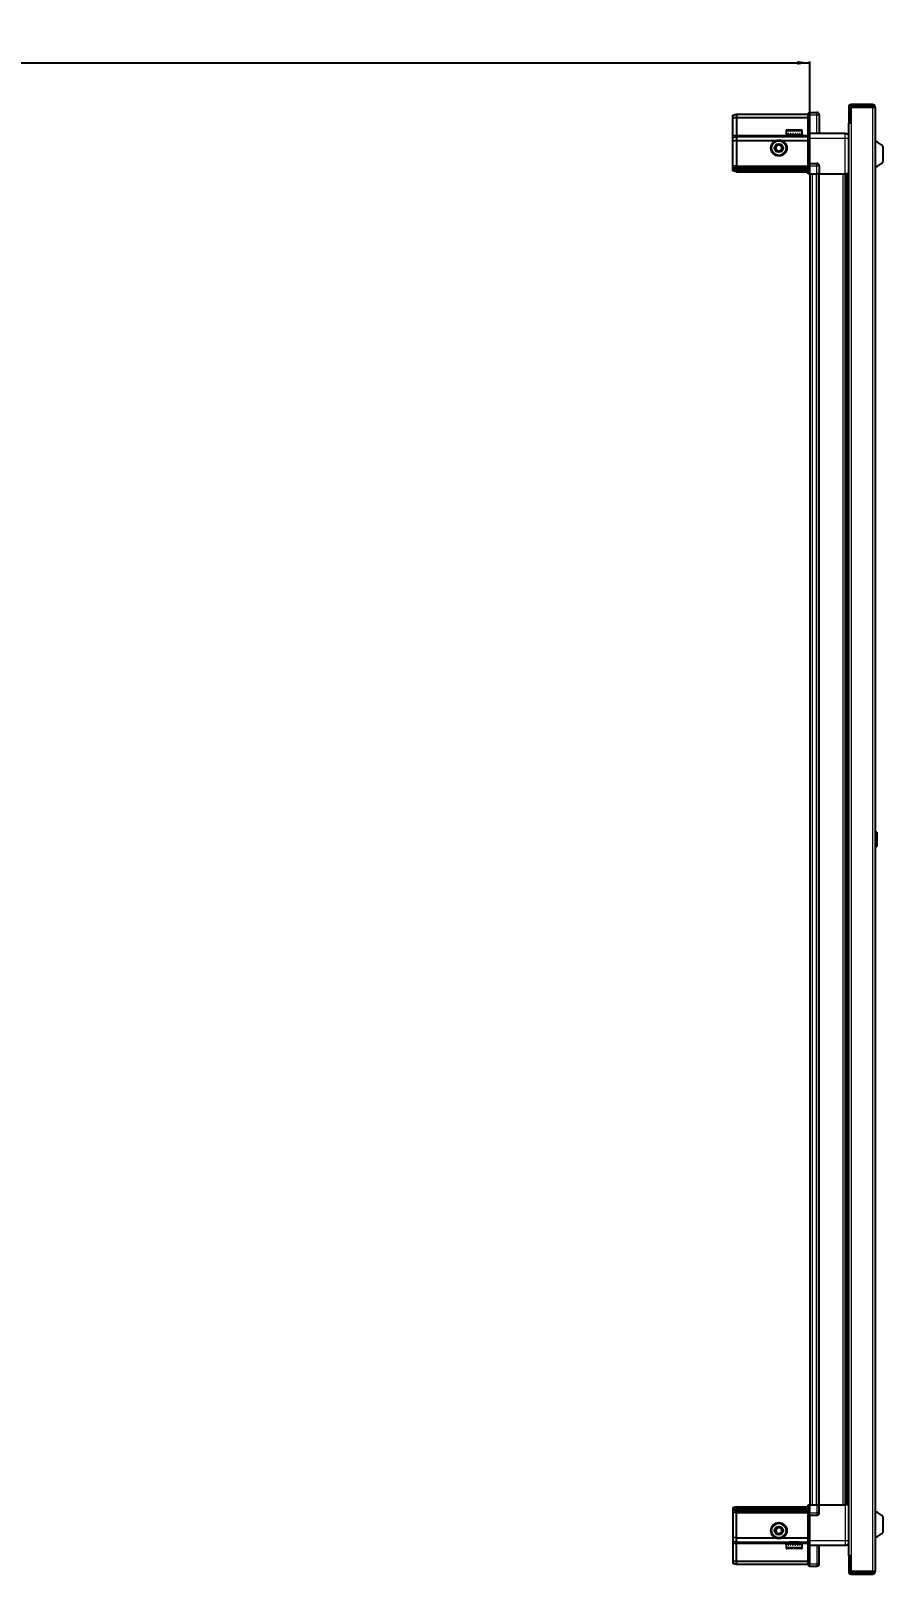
# Model space of a CAD drawing. Header units: millimetres. Extents: x 877 to 4148, y -1224 to 1882.
# Drawn here: x 2627 to 3322, y 549 to 1808 of the extents above; entities that cross this region are included whole.
import ezdxf

# ---------------------------------------------------------------- set-up
doc = ezdxf.new("R2010")
doc.units = ezdxf.units.MM
doc.layers.add('FORMAT', color=7, linetype='Continuous')
doc.styles.add('SLDTEXTSTYLE0', font='TXT', dxfattribs={"width": 0.75})
doc.dimstyles.new('SLDDIMSTYLE0', dxfattribs={"dimtxt": 20, "dimasz": 10, "dimexe": 0, "dimexo": 0.0625, "dimgap": 5, "dimtad": 2, "dimdec": 1, "dimrnd": 1e-09, "dimzin": 12, "dimdsep": 46, "dimtxsty": 'SLDTEXTSTYLE0', "dimsah": 1, "dimcen": 0.09, "dimadec": 0, "dimazin": 3, "dimtfac": 1, "dimtofl": 0, "dimtmove": 0, "dimatfit": 3, "dimfxl": 0, "dimfrac": 2, "dimtolj": 1, "dimtzin": 12, "dimarcsym": 0})

# ---------------------------------------------------------------- blocks, each defined once
blk = doc.blocks.new('_D_5')
at = {"layer": 'FORMAT'}
for p, q in [((1762.2, 1691.2), (1762.2, 1782.7)), ((1762.2, 1781.7), (3262.2, 1781.7)), ((3262.2, 1691.2), (3262.2, 1782.7))]:
    blk.add_line(p, q, dxfattribs=at)
for points in [[(1762.2, 1781.7), (1772.2, 1780.1), (1772.2, 1783.2)], [(3262.2, 1781.7), (3252.2, 1783.2), (3252.2, 1780.1)]]:
    blk.add_solid(points, dxfattribs=at)
at = {"layer": 'FORMAT', "insert": (2482.6, 1807.4), "char_height": 20, "attachment_point": 1, "style": 'SLDTEXTSTYLE0'}
blk.add_mtext('1500', dxfattribs=at)

msp = doc.modelspace()

# ---------------------------------------------------------------- linework, layer by layer
at = {"color": 7, "linetype": 'Continuous', "lineweight": 25}
for p, q in [((3199.55, 1738.85), (3202.55, 1739.66)), ((3199.55, 1737), (3199.55, 1738.85)), ((3202.55, 1739.66), (3202.55, 1737.16)), ((3202.55, 1739.66), (3260.85, 1739.66)), ((3261.71, 1741.16), (3260.85, 1740.66)), ((3261.71, 1741.16), (3260.85, 1740.66)), ((3260.85, 1740.66), (3260.85, 1739.16)), ((3260.85, 1724.36), (3260.85, 1739.16)), ((3262.05, 1741.16), (3261.71, 1741.16)), ((3262.05, 1741.16), (3261.71, 1741.16)), ((3262.05, 1739.16), (3262.05, 1741.16)), ((3262.05, 1741.16), (3262.05, 1741.16)), ((3262.05, 1741.16), (3268.05, 1741.16)), ((3262.05, 1739.16), (3262.05, 1724.36)), ((3270.05, 1739.16), (3270.05, 1724.16)), ((3294.05, 1745.56), (3294.05, 1733.16)), ((3295.55, 1745.56), (3295.55, 1733.16)), ((3296.05, 1732.66), (3296.05, 1745.56)), ((3296.05, 1745.56), (3313.45, 1745.56)), ((3313.45, 1747.66), (3296.15, 1747.66)), ((3313.45, 1746.16), (3296.15, 1746.16)), ((3313.45, 1746.16), (3313.45, 1747.66)), ((3313.45, 1745.56), (3315.55, 1745.56)), ((3315.55, 1745.56), (3315.55, 550.76)), ((3199.55, 1737), (3202.55, 1737.16)), ((3199.55, 1722.66), (3199.55, 1737)), ((3202.55, 1737.16), (3202.55, 1722.66)), ((3202.55, 1737.16), (3260.85, 1737.16)), ((3243.05, 1726.06), (3243.05, 1723.16)), ((3243.85, 1726.86), (3255.25, 1726.86)), ((3256.05, 1723.16), (3256.05, 1726.06)), ((3293.95, 1732.66), (3293.95, 563.66)), ((3293.95, 1732.66), (3296.05, 1732.66)), ((3294.05, 1733.16), (3295.55, 1733.16)), ((3199.55, 1720.85), (3199.55, 1722.66)), ((3199.55, 1720.85), (3202.55, 1721.66)), ((3199.55, 1717.83), (3199.55, 1720.85)), ((3202.55, 1718.16), (3199.55, 1717.83)), ((3199.55, 1697.66), (3199.55, 1717.83)), ((3202.55, 1722.66), (3202.55, 1721.66)), ((3202.55, 1721.66), (3202.55, 1718.16)), ((3202.55, 1721.66), (3260.85, 1721.66)), ((3202.55, 1718.16), (3202.55, 1697.66)), ((3202.55, 1718.16), (3234.55, 1718.16)), ((3239.55, 1718.16), (3260.85, 1718.16)), ((3243.05, 1723.16), (3243.09, 1723.16)), ((3243.21, 1723.66), (3243.09, 1723.66)), ((3243.09, 1723.66), (3243.09, 1723.16)), ((3243.09, 1723.16), (3243.21, 1723.16)), ((3243.21, 1723.66), (3243.21, 1723.16)), ((3243.21, 1723.16), (3243.62, 1723.16)), ((3243.96, 1723.66), (3243.62, 1723.66)), ((3243.62, 1723.66), (3243.62, 1723.16)), ((3243.62, 1723.16), (3243.96, 1723.16)), ((3243.96, 1723.66), (3243.96, 1723.16)), ((3243.96, 1723.16), (3244.73, 1723.16)), ((3245.25, 1723.66), (3244.73, 1723.66)), ((3244.73, 1723.66), (3244.73, 1723.16)), ((3244.73, 1723.16), (3245.25, 1723.16)), ((3245.15, 1723.16), (3245.15, 1723.06)), ((3245.15, 1723.06), (3253.95, 1723.06)), ((3245.25, 1723.66), (3245.25, 1723.16)), ((3245.25, 1723.16), (3246.31, 1723.16)), ((3245.55, 1722.66), (3246.24, 1722.18)), ((3245.55, 1722.66), (3253.55, 1722.66)), ((3246.24, 1722.18), (3245.55, 1721.69)), ((3245.55, 1721.69), (3245.55, 1721.66)), ((3245.55, 1721.69), (3253.55, 1721.69)), ((3246.24, 1722.18), (3252.86, 1722.18)), ((3246.97, 1723.66), (3246.31, 1723.66)), ((3246.31, 1723.66), (3246.31, 1723.16)), ((3246.31, 1723.16), (3246.97, 1723.16)), ((3246.97, 1723.66), (3246.97, 1723.16)), ((3246.97, 1723.16), (3248.21, 1723.16)), ((3248.94, 1723.66), (3248.21, 1723.66)), ((3248.21, 1723.66), (3248.21, 1723.16)), ((3248.21, 1723.16), (3248.64, 1723.16)), ((3248.64, 1723.66), (3248.64, 1723.16)), ((3248.94, 1723.66), (3248.94, 1723.16)), ((3248.94, 1723.16), (3250.24, 1723.16)), ((3250.97, 1723.66), (3250.24, 1723.66)), ((3250.24, 1723.66), (3250.24, 1723.16)), ((3250.51, 1723.66), (3250.51, 1723.16)), ((3250.51, 1723.16), (3250.97, 1723.16)), ((3250.97, 1723.66), (3250.97, 1723.16)), ((3250.97, 1723.16), (3252.2, 1723.16)), ((3252.86, 1723.66), (3252.2, 1723.66)), ((3252.2, 1723.66), (3252.2, 1723.16)), ((3252.2, 1723.16), (3252.86, 1723.16)), ((3252.86, 1723.66), (3252.86, 1723.16)), ((3252.86, 1723.16), (3253.91, 1723.16)), ((3252.86, 1722.18), (3253.55, 1722.66)), ((3253.55, 1721.69), (3252.86, 1722.18)), ((3253.55, 1721.66), (3253.55, 1721.69)), ((3254.43, 1723.66), (3253.91, 1723.66)), ((3253.91, 1723.66), (3253.91, 1723.16)), ((3253.91, 1723.16), (3254.43, 1723.16)), ((3253.95, 1723.06), (3253.95, 1723.16)), ((3254.43, 1723.66), (3254.43, 1723.16)), ((3254.43, 1723.16), (3255.18, 1723.16)), ((3255.52, 1723.66), (3255.18, 1723.66)), ((3255.18, 1723.66), (3255.18, 1723.16)), ((3255.18, 1723.16), (3255.52, 1723.16)), ((3255.52, 1723.66), (3255.52, 1723.16)), ((3255.52, 1723.16), (3255.91, 1723.16)), ((3256.02, 1723.66), (3255.91, 1723.66)), ((3255.91, 1723.66), (3255.91, 1723.16)), ((3255.91, 1723.16), (3256.02, 1723.16)), ((3256.02, 1723.66), (3256.02, 1723.16)), ((3256.02, 1723.16), (3256.05, 1723.16)), ((3260.85, 1724.16), (3260.85, 1724.36)), ((3262.05, 1724.16), (3260.85, 1724.16)), ((3260.85, 1720.16), (3260.85, 1724.16)), ((3260.85, 1699.86), (3260.85, 1720.16)), ((3262.05, 1724.36), (3262.05, 1724.16)), ((3262.05, 1724.16), (3262.05, 1720.16)), ((3262.05, 1724.16), (3291.05, 1724.16)), ((3262.05, 1720.16), (3262.05, 1699.86)), ((3322.15, 1701.16), (3322.15, 1713.16)), ((3260.85, 1699.66), (3260.85, 1699.86)), ((3262.05, 1699.86), (3262.05, 1699.66)), ((3199.55, 1695.85), (3199.55, 1697.66)), ((3202.55, 1696.66), (3199.55, 1695.85)), ((3199.55, 1695.11), (3199.55, 1695.85)), ((3202.55, 1695.66), (3199.55, 1695.11)), ((3199.55, 1694.61), (3199.55, 1695.11)), ((3199.55, 1693.46), (3199.55, 1694.61)), ((3202.55, 1694.16), (3199.55, 1694.61)), ((3202.55, 1692.66), (3199.55, 1693.46)), ((3202.55, 1697.66), (3202.55, 1696.66)), ((3202.55, 1696.66), (3202.55, 1695.66)), ((3202.55, 1696.66), (3260.85, 1696.66)), ((3202.55, 1695.66), (3260.85, 1695.66)), ((3202.55, 1695.66), (3202.55, 1694.16)), ((3202.55, 1694.16), (3260.85, 1694.16)), ((3202.55, 1694.16), (3202.55, 1692.66)), ((3202.55, 1692.66), (3260.85, 1692.66)), ((3262.05, 1699.66), (3260.85, 1699.66)), ((3260.85, 1699.66), (3260.85, 1698.98)), ((3260.85, 1691.16), (3260.85, 1698.98)), ((3261.71, 1691.16), (3260.85, 1691.16)), ((3261.71, 1697.66), (3261.71, 1691.16)), ((3262.05, 1691.16), (3261.71, 1691.16)), ((3262.05, 1697.66), (3262.05, 1699.66)), ((3262.05, 1697.66), (3262.05, 1699.66)), ((3262.05, 1699.66), (3268.05, 1699.66)), ((3262.05, 1697.66), (3262.05, 1691.16)), ((3262.05, 1691.16), (3268.05, 1691.16)), ((3262.2, 1691.16), (3262.2, 605.16)), ((3270.05, 1691.16), (3268.05, 1691.16)), ((3269.4, 1691.16), (3269.4, 605.16)), ((3270.05, 1697.66), (3270.05, 1691.16)), ((3270.05, 1691.16), (3291.05, 1691.16)), ((3292.07, 605.16), (3292.07, 1691.16)), ((3292.11, 605.16), (3292.11, 1691.16)), ((3293.9, 1691.16), (3293.9, 605.16)), ((3316.53, 1153.94), (3315.55, 1152.96)), ((3317.05, 1153.94), (3316.53, 1153.94)), ((3316.53, 1153.94), (3316.53, 1142.37)), ((3317.05, 1153.94), (3317.05, 1142.37)), ((3315.55, 1143.36), (3316.53, 1142.37)), ((3316.53, 1142.37), (3317.05, 1142.37)), ((3260.85, 597.34), (3260.85, 605.16)), ((3260.85, 605.16), (3261.71, 605.16)), ((3261.71, 605.16), (3261.71, 605.16)), ((3261.71, 605.16), (3261.71, 598.66)), ((3262.05, 605.16), (3261.71, 605.16)), ((3262.05, 605.16), (3262.05, 598.66)), ((3262.05, 605.16), (3262.05, 605.16)), ((3262.05, 605.16), (3268.05, 605.16)), ((3262.05, 605.16), (3262.05, 598.66)), ((3270.05, 605.16), (3268.05, 605.16)), ((3270.05, 598.66), (3270.05, 605.16)), ((3270.05, 605.16), (3291.05, 605.16)), ((3202.55, 603.66), (3199.55, 602.85)), ((3199.55, 602.85), (3199.55, 601.7)), ((3202.55, 602.16), (3199.55, 601.7)), ((3199.55, 601.7), (3199.55, 601.2)), ((3202.55, 600.66), (3199.55, 601.2)), ((3199.55, 601.2), (3199.55, 600.46)), ((3202.55, 599.66), (3199.55, 600.46)), ((3199.55, 600.46), (3199.55, 598.66)), ((3199.55, 598.66), (3199.55, 578.49)), ((3202.55, 602.16), (3202.55, 603.66)), ((3202.55, 603.66), (3260.85, 603.66)), ((3202.55, 602.16), (3260.85, 602.16)), ((3202.55, 600.66), (3202.55, 602.16)), ((3202.55, 600.66), (3260.85, 600.66)), ((3202.55, 599.66), (3202.55, 600.66)), ((3202.55, 599.66), (3260.85, 599.66)), ((3202.55, 598.66), (3202.55, 599.66)), ((3202.55, 578.16), (3202.55, 598.66)), ((3260.85, 597.34), (3260.85, 596.66)), ((3262.05, 596.66), (3260.85, 596.66)), ((3260.85, 596.46), (3260.85, 596.66)), ((3260.85, 576.16), (3260.85, 596.46)), ((3262.05, 596.66), (3262.05, 598.66)), ((3262.05, 596.66), (3262.05, 596.46)), ((3262.05, 596.66), (3268.05, 596.66)), ((3262.05, 596.46), (3262.05, 576.16)), ((3322.15, 583.16), (3322.15, 595.16)), ((3202.55, 578.16), (3199.55, 578.49)), ((3199.55, 578.49), (3199.55, 575.46)), ((3199.55, 575.46), (3202.55, 574.66)), ((3199.55, 575.46), (3199.55, 573.66)), ((3199.55, 573.66), (3199.55, 559.31)), ((3202.55, 578.16), (3234.55, 578.16)), ((3202.55, 574.66), (3202.55, 578.16)), ((3202.55, 574.66), (3260.85, 574.66)), ((3202.55, 573.66), (3202.55, 574.66)), ((3202.55, 559.16), (3202.55, 573.66)), ((3239.55, 578.16), (3260.85, 578.16)), ((3243.05, 573.16), (3243.05, 570.26)), ((3243.07, 573.16), (3243.05, 573.16)), ((3243.07, 572.66), (3243.07, 573.16)), ((3243.16, 573.16), (3243.07, 573.16)), ((3243.07, 572.66), (3243.16, 572.66)), ((3243.16, 572.66), (3243.16, 573.16)), ((3243.54, 573.16), (3243.16, 573.16)), ((3243.54, 572.66), (3243.54, 573.16)), ((3243.86, 573.16), (3243.54, 573.16)), ((3243.54, 572.66), (3243.86, 572.66)), ((3255.25, 569.46), (3243.85, 569.46)), ((3243.86, 572.66), (3243.86, 573.16)), ((3244.59, 573.16), (3243.86, 573.16)), ((3244.59, 572.66), (3244.59, 573.16)), ((3245.1, 573.16), (3244.59, 573.16)), ((3244.59, 572.66), (3245.1, 572.66)), ((3245.1, 572.66), (3245.1, 573.16)), ((3246.14, 573.16), (3245.1, 573.16)), ((3245.15, 573.26), (3245.15, 573.16)), ((3253.95, 573.26), (3245.15, 573.26)), ((3245.55, 574.66), (3245.55, 574.63)), ((3245.55, 574.63), (3246.24, 574.14)), ((3253.55, 574.63), (3245.55, 574.63)), ((3246.24, 574.14), (3245.55, 573.66)), ((3253.55, 573.66), (3245.55, 573.66)), ((3246.14, 572.66), (3246.14, 573.16)), ((3246.79, 573.16), (3246.14, 573.16)), ((3246.14, 572.66), (3246.79, 572.66)), ((3252.86, 574.14), (3246.24, 574.14)), ((3246.79, 572.66), (3246.79, 573.16)), ((3248.01, 573.16), (3246.79, 573.16)), ((3248.01, 572.66), (3248.01, 573.16)), ((3248.51, 573.16), (3248.01, 573.16)), ((3248.01, 572.66), (3248.74, 572.66)), ((3248.51, 572.66), (3248.51, 573.16)), ((3248.74, 572.66), (3248.74, 573.16)), ((3250.04, 573.16), (3248.74, 573.16)), ((3250.04, 572.66), (3250.04, 573.16)), ((3250.04, 572.66), (3250.77, 572.66)), ((3250.38, 572.66), (3250.38, 573.16)), ((3250.77, 573.16), (3250.38, 573.16)), ((3250.77, 572.66), (3250.77, 573.16)), ((3252.02, 573.16), (3250.77, 573.16)), ((3252.02, 572.66), (3252.02, 573.16)), ((3252.69, 573.16), (3252.02, 573.16)), ((3252.02, 572.66), (3252.69, 572.66)), ((3252.69, 572.66), (3252.69, 573.16)), ((3253.76, 573.16), (3252.69, 573.16)), ((3252.86, 574.14), (3253.55, 574.63)), ((3253.55, 573.66), (3252.86, 574.14)), ((3253.55, 574.63), (3253.55, 574.66)), ((3253.76, 572.66), (3253.76, 573.16)), ((3254.29, 573.16), (3253.76, 573.16)), ((3253.76, 572.66), (3254.29, 572.66)), ((3253.95, 573.16), (3253.95, 573.26)), ((3254.29, 572.66), (3254.29, 573.16)), ((3255.08, 573.16), (3254.29, 573.16)), ((3255.08, 572.66), (3255.08, 573.16)), ((3255.43, 573.16), (3255.08, 573.16)), ((3255.08, 572.66), (3255.43, 572.66)), ((3255.43, 572.66), (3255.43, 573.16)), ((3255.86, 573.16), (3255.43, 573.16)), ((3255.86, 572.66), (3255.86, 573.16)), ((3256, 573.16), (3255.86, 573.16)), ((3255.86, 572.66), (3256, 572.66)), ((3256, 572.66), (3256, 573.16)), ((3256.05, 573.16), (3256, 573.16)), ((3256.05, 570.26), (3256.05, 573.16)), ((3260.85, 572.16), (3260.85, 576.16)), ((3262.05, 572.16), (3260.85, 572.16)), ((3260.85, 571.96), (3260.85, 572.16)), ((3260.85, 557.16), (3260.85, 571.96)), ((3262.05, 576.16), (3262.05, 572.16)), ((3262.05, 572.16), (3262.05, 571.96)), ((3262.05, 572.16), (3291.05, 572.16)), ((3262.05, 571.96), (3262.05, 557.16)), ((3262.05, 571.96), (3262.05, 557.16)), ((3270.05, 557.16), (3270.05, 572.16)), ((3199.55, 559.31), (3202.55, 559.16)), ((3199.55, 559.31), (3199.55, 557.46)), ((3199.55, 557.46), (3202.55, 556.66)), ((3202.55, 559.16), (3260.85, 559.16)), ((3202.55, 556.66), (3202.55, 559.16)), ((3202.55, 556.66), (3260.85, 556.66)), ((3260.85, 557.16), (3260.85, 555.66)), ((3260.85, 555.66), (3261.71, 555.16)), ((3262.05, 555.16), (3261.71, 555.16)), ((3262.05, 555.16), (3262.05, 557.16)), ((3262.05, 555.16), (3268.05, 555.16)), ((3296.05, 563.66), (3293.95, 563.66)), ((3294.05, 563.16), (3295.55, 563.16)), ((3294.05, 563.16), (3294.05, 550.76)), ((3295.55, 563.16), (3295.55, 550.76)), ((3296.05, 550.76), (3296.05, 563.66)), ((3313.45, 550.76), (3296.05, 550.76)), ((3296.15, 550.16), (3313.45, 550.16)), ((3296.15, 548.66), (3313.45, 548.66)), ((3315.55, 550.76), (3313.45, 550.76)), ((3313.45, 550.16), (3313.45, 548.66))]:
    msp.add_line(p, q, dxfattribs=at)
at = {"color": 8, "linetype": 'Continuous', "lineweight": 18}
for p, q in [((3262.05, 1739.16), (3260.85, 1739.16)), ((3262.05, 1739.16), (3268.05, 1739.16)), ((3268.05, 1739.16), (3268.05, 1741.16)), ((3268.05, 1724.16), (3268.05, 1739.16)), ((3268.05, 1739.16), (3270.05, 1739.16)), ((3295.55, 1745.56), (3294.05, 1745.56)), ((3296.15, 1746.16), (3296.15, 1747.66)), ((3313.45, 1745.56), (3313.45, 550.76)), ((3243.05, 1726.06), (3256.05, 1726.06)), ((3296.05, 1732.66), (3296.05, 563.66)), ((3199.55, 1722.66), (3202.55, 1722.66)), ((3202.55, 1722.66), (3245.55, 1722.66)), ((3253.55, 1722.66), (3260.85, 1722.66)), ((3260.85, 1724.36), (3262.05, 1724.36)), ((3262.05, 1720.16), (3260.85, 1720.16)), ((3262.05, 1720.16), (3291.05, 1720.16)), ((3291.05, 1691.16), (3291.05, 1720.16)), ((3260.85, 1699.86), (3262.05, 1699.86)), ((3202.55, 1697.66), (3199.55, 1697.66)), ((3202.55, 1697.66), (3260.85, 1697.66)), ((3262.05, 1697.66), (3261.71, 1697.66)), ((3262.05, 1697.66), (3268.05, 1697.66)), ((3264.2, 1691.16), (3264.2, 605.16)), ((3267.4, 1691.16), (3267.4, 605.16)), ((3268.05, 1697.66), (3268.05, 1699.66)), ((3268.05, 1691.16), (3268.05, 1697.66)), ((3270.05, 1697.66), (3268.05, 1697.66)), ((3270.05, 1691.16), (3270.05, 605.16)), ((3289.45, 605.16), (3289.45, 1691.16)), ((3290.86, 1691.16), (3290.86, 605.16)), ((3293.31, 605.16), (3293.31, 1691.16)), ((3262.05, 605.16), (3261.71, 605.16)), ((3268.05, 605.16), (3268.05, 598.66)), ((3291.05, 605.16), (3291.05, 576.16)), ((3202.55, 598.66), (3199.55, 598.66)), ((3202.55, 598.66), (3260.85, 598.66)), ((3262.05, 596.46), (3260.85, 596.46)), ((3262.05, 598.66), (3261.71, 598.66)), ((3262.05, 598.66), (3268.05, 598.66)), ((3270.05, 598.66), (3268.05, 598.66)), ((3268.05, 598.66), (3268.05, 596.66)), ((3199.55, 573.66), (3202.55, 573.66)), ((3202.55, 573.66), (3245.55, 573.66)), ((3256.05, 570.26), (3243.05, 570.26)), ((3253.55, 573.66), (3260.85, 573.66)), ((3262.05, 576.16), (3260.85, 576.16)), ((3262.05, 571.96), (3260.85, 571.96)), ((3262.05, 576.16), (3291.05, 576.16)), ((3268.05, 572.16), (3268.05, 557.16)), ((3262.05, 557.16), (3260.85, 557.16)), ((3262.05, 557.16), (3268.05, 557.16)), ((3268.05, 557.16), (3270.05, 557.16)), ((3268.05, 557.16), (3268.05, 555.16)), ((3295.55, 550.76), (3294.05, 550.76)), ((3296.15, 550.16), (3296.15, 548.66))]:
    msp.add_line(p, q, dxfattribs=at)
at = {"color": 7, "linetype": 'Continuous', "lineweight": 25}
for centre, radius in [((3237.05, 1712.16), 6.5), ((3237.05, 1712.16), 3.46), ((3237.05, 584.16), 6.5), ((3237.05, 584.16), 3.46)]:
    msp.add_circle(centre, radius, dxfattribs=at)
at = {"color": 8, "linetype": 'Continuous', "lineweight": 18}
for centre in [(3237.05, 1712.16), (3237.05, 584.16)]:
    msp.add_circle(centre, 5.7, dxfattribs=at)
at = {"color": 7, "linetype": 'Continuous', "lineweight": 25}
for centre, radius, start, end in [((3268.05, 1739.16), 2, 0, 90), ((3296.15, 1745.56), 2.1, 90, 180), ((3296.15, 1745.56), 0.6, 90, 180), ((3313.45, 1745.56), 2.1, 0, 90), ((3313.45, 1745.56), 0.6, 0, 90), ((3243.85, 1726.06), 0.8, 90, 180), ((3255.25, 1726.06), 0.8, 0, 90), ((3237.05, 1712.16), 2.5, 120.74103, 180.74103), ((3237.05, 1712.16), 2.5, 60.74103, 120.74103), ((3237.05, 1712.16), 2.5, 0.74103, 60.74103), ((3245.15, 1722.66), 0.4, 0, 90), ((3253.95, 1722.66), 0.4, 90, 180), ((3312.52, 1706.13), 11.91, 36.1266, 75.29965), ((3237.05, 1712.16), 2.5, 180.74103, 240.74103), ((3237.05, 1712.16), 2.5, 240.74103, 300.74103), ((3237.05, 1712.16), 2.5, 300.74103, 0.74103), ((3312.52, 1708.18), 11.91, 284.70035, 323.8734), ((3268.05, 1697.66), 2, 0, 90), ((3268.05, 598.66), 2, 270, 0), ((3312.52, 588.13), 11.91, 36.1266, 75.29965), ((3237.05, 584.16), 2.5, 155.91157, 215.91157), ((3237.05, 584.16), 2.5, 95.91157, 155.91157), ((3237.05, 584.16), 2.5, 215.91157, 275.91157), ((3237.05, 584.16), 2.5, 35.91157, 95.91157), ((3237.05, 584.16), 2.5, 275.91157, 335.91157), ((3237.05, 584.16), 2.5, 335.91157, 35.91157), ((3312.52, 590.18), 11.91, 284.70035, 323.8734), ((3243.85, 570.26), 0.8, 180, 270), ((3245.15, 573.66), 0.4, 270, 360), ((3253.95, 573.66), 0.4, 180, 270), ((3255.25, 570.26), 0.8, 270, 360), ((3268.05, 557.16), 2, 270, 0), ((3296.15, 550.76), 2.1, 180, 270), ((3296.15, 550.76), 0.6, 180, 270), ((3313.45, 550.76), 2.1, 270, 0), ((3313.45, 550.76), 0.6, 270, 0)]:
    msp.add_arc(centre, radius, start, end, dxfattribs=at)
for centre, start_param, end_param in [((3258.25, 1697.66), 0, 0.7227342), ((3258.25, 598.66), 5.5604511, 6.2831853)]:
    msp.add_ellipse(centre, major_axis=(3.46, 0), ratio=0.5773503, start_param=start_param, end_param=end_param, dxfattribs=at)
for points, knots in [([(3234.53, 1713.57), (3234.97, 1713.83), (3235.8, 1714.33), (3236.63, 1714.82), (3237.01, 1715.05)], [0, 0, 0, 0, 0.5346859, 1, 1, 1, 1]), ([(3234.57, 1710.68), (3234.57, 1710.81), (3234.56, 1711.41), (3234.54, 1712.4), (3234.53, 1713.22), (3234.53, 1713.57)], [0, 0, 0, 0, 0.1331247, 0.6370994, 1, 1, 1, 1]), ([(3237.01, 1715.05), (3237.46, 1714.79), (3238.3, 1714.32), (3239.14, 1713.85), (3239.53, 1713.63)], [0, 0, 0, 0, 0.5346859, 1, 1, 1, 1]), ([(3239.53, 1713.63), (3239.53, 1713.29), (3239.54, 1712.47), (3239.56, 1711.47), (3239.57, 1710.87), (3239.57, 1710.75)], [0, 0, 0, 0, 0.3629006, 0.8668753, 1, 1, 1, 1]), ([(3291.05, 1724.16), (3291.49, 1724.11), (3292.17, 1724.04), (3292.98, 1723.6), (3293.53, 1723.17), (3293.81, 1722.79), (3293.95, 1722.61)], [0, 0, 0, 0, 0.3842982, 0.5911726, 0.8024372, 1, 1, 1, 1]), ([(3237.09, 1709.27), (3236.64, 1709.52), (3235.79, 1710), (3234.96, 1710.46), (3234.57, 1710.68)], [0, 0, 0, 0, 0.5346859, 1, 1, 1, 1]), ([(3239.57, 1710.75), (3239.12, 1710.48), (3238.29, 1709.99), (3237.47, 1709.5), (3237.09, 1709.27)], [0, 0, 0, 0, 0.5346859, 1, 1, 1, 1]), ([(3293.9, 1691.16), (3293.86, 1691.16), (3293.64, 1691.16), (3292.92, 1691.16), (3291.96, 1691.16), (3291.31, 1691.16), (3291.05, 1691.16)], [0, 0, 0, 0, 0.0717073, 0.4209791, 0.7702508, 1, 1, 1, 1]), ([(3293.9, 605.16), (3293.86, 605.16), (3293.64, 605.16), (3292.92, 605.16), (3291.96, 605.16), (3291.31, 605.16), (3291.05, 605.16)], [0, 0, 0, 0, 0.0717073, 0.4209791, 0.7702508, 1, 1, 1, 1]), ([(3234.18, 583.86), (3234.39, 584.33), (3234.78, 585.21), (3235.17, 586.09), (3235.36, 586.5)], [0, 0, 0, 0, 0.53468586, 1, 1, 1, 1]), ([(3235.87, 581.52), (3235.57, 581.94), (3235, 582.72), (3234.44, 583.5), (3234.18, 583.86)], [0, 0, 0, 0, 0.5346859, 1, 1, 1, 1]), ([(3235.36, 586.5), (3235.7, 586.53), (3236.52, 586.62), (3237.51, 586.72), (3238.1, 586.78), (3238.23, 586.79)], [0, 0, 0, 0, 0.3629006, 0.8668753, 1, 1, 1, 1]), ([(3238.74, 581.82), (3238.62, 581.81), (3238.02, 581.75), (3237.03, 581.64), (3236.21, 581.56), (3235.87, 581.52)], [0, 0, 0, 0, 0.1331247, 0.6370994, 1, 1, 1, 1]), ([(3238.23, 586.79), (3238.53, 586.38), (3239.09, 585.6), (3239.66, 584.82), (3239.92, 584.46)], [0, 0, 0, 0, 0.5346859, 1, 1, 1, 1]), ([(3239.92, 584.46), (3239.71, 583.99), (3239.32, 583.1), (3238.92, 582.23), (3238.74, 581.82)], [0, 0, 0, 0, 0.5346859, 1, 1, 1, 1]), ([(3291.05, 572.16), (3291.49, 572.21), (3292.17, 572.28), (3292.98, 572.71), (3293.53, 573.15), (3293.81, 573.53), (3293.95, 573.71)], [0, 0, 0, 0, 0.3842982, 0.5911726, 0.8024372, 1, 1, 1, 1])]:
    msp.add_open_spline(points, degree=3, knots=knots, dxfattribs=at)
at = {"color": 8, "linetype": 'Continuous', "lineweight": 18}
for points in [[(3291.05, 1720.16), (3291.05, 1720.68), (3291.05, 1721.73), (3291.05, 1723.05), (3291.05, 1723.98), (3291.05, 1724.1), (3291.05, 1724.16)], [(3291.05, 576.16), (3291.05, 575.63), (3291.05, 574.59), (3291.05, 573.26), (3291.05, 572.34), (3291.05, 572.22), (3291.05, 572.16)]]:
    msp.add_open_spline(points, degree=3, dxfattribs=at)
for points in [[(3291.05, 1720.16), (3291.49, 1720.16), (3292.17, 1720.16), (3292.98, 1720.16), (3293.53, 1720.16), (3293.81, 1720.16), (3293.95, 1720.16)], [(3291.05, 576.16), (3291.49, 576.16), (3292.17, 576.16), (3292.98, 576.16), (3293.53, 576.16), (3293.81, 576.16), (3293.95, 576.16)]]:
    msp.add_open_spline(points, degree=3, knots=[0, 0, 0, 0, 0.38429816, 0.59117259, 0.8024372, 1, 1, 1, 1], dxfattribs=at)

# ---------------------------------------------------------------- dimensions: what is measured, and where the dimension line sits
at = {"layer": 'FORMAT'}
dim = msp.add_linear_dim(base=(3262.2, 1781.66), p1=(1762.2, 1691.16), p2=(3262.2, 1691.16), angle=0, dimstyle='SLDDIMSTYLE0', dxfattribs=at)
dim.commit()
dim.dimension.update_dxf_attribs({"geometry": '_D_5', "text_midpoint": (2512.2, 1781.66), "dimtype": 160})

doc.saveas('drawing.dxf')
